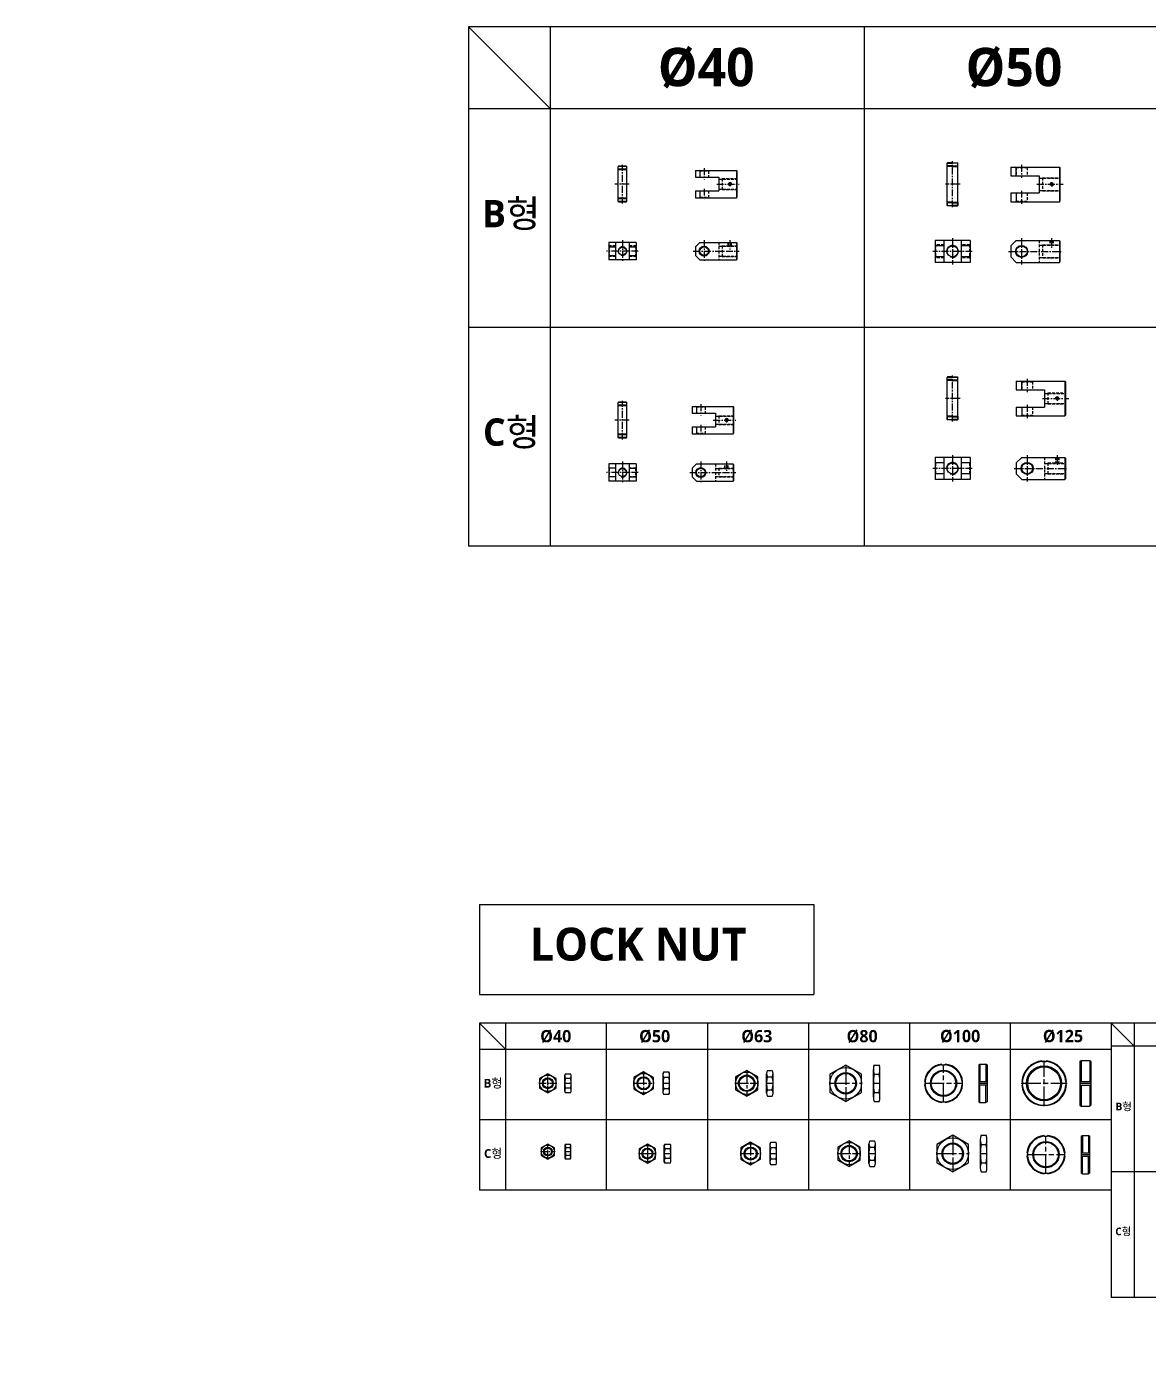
# Model space of a CAD drawing. Extents: x -819 to 7239, y 74 to 4743.
# Drawn here: x -819 to 1231, y 74 to 2537 of the extents above; entities that cross this region are included whole.
import ezdxf

# ---------------------------------------------------------------- set-up
doc = ezdxf.new("R2010")
doc.units = 0
doc.header["$LTSCALE"] = 10
doc.header["$MEASUREMENT"] = 0
for name, pattern in [('AM_ISO08W050', [18, 12, -1.5, 3, -1.5]), ('CENTER', [2, 1.25, -0.25, 0.25, -0.25]), ('CENTERX2', [4, 2.5, -0.5, 0.5, -0.5]), ('HIDDEN', [0.375, 0.25, -0.125]), ('HIDDENX2', [0.75, 0.5, -0.25])]:
    doc.linetypes.add(name, pattern=pattern)
doc.layers.get('0').update_dxf_attribs({"linetype": 'CONTINUOUS'})
doc.layers.get('DEFPOINTS').update_dxf_attribs({"linetype": 'CONTINUOUS'})
for name, color, linetype in [('1', 1, 'AM_ISO08W050'), ('BOM-UDEF', 3, 'CONTINUOUS'), ('CEN', 1, 'CENTERX2'), ('HID', 2, 'HIDDENX2'), ('HIDDEN', 2, 'HIDDEN'), ('ML', 7, 'CONTINUOUS'), ('외형선', 3, 'CONTINUOUS'), ('테두리', 7, 'CONTINUOUS')]:
    doc.layers.add(name, color=color, linetype=linetype)
doc.styles.add('GHS', font='romans', dxfattribs={"bigfont": 'ghs'})
doc.styles.add('H', font='txt.shx')
doc.styles.add('문자', font='romans.shx')

msp = doc.modelspace()

# ---------------------------------------------------------------- linework, layer by layer
for p, q in [((3582.4, 2537.1), (-11.6, 2537.1)), ((-11.6, 2537.1), (-11.6, 1587.1)), ((138.4, 2387.1), (-11.6, 2537.1)), ((138.4, 1587.1), (138.4, 2537.1)), ((712.4, 1587.1), (712.4, 2537.1)), ((3582.4, 2387.1), (-11.6, 2387.1)), ((3582.4, 1987.1), (-11.6, 1987.1)), ((3582.4, 1587.1), (-11.6, 1587.1)), ((1163.4, 714.2), (8, 714.2)), ((8, 714.2), (8, 408.8)), ((56.3, 666), (8, 714.2)), ((56.3, 408.8), (56.3, 714.2)), ((240.8, 408.8), (240.8, 714.2)), ((425.3, 714.2), (425.3, 408.8)), ((609.9, 714.2), (609.9, 408.8)), ((794.4, 714.2), (794.4, 408.8)), ((978.9, 714.2), (978.9, 408.8)), ((1163.4, 714.2), (1163.4, 408.8)), ((1163.4, 714.2), (1163.4, 448.1)), ((3169.7, 714.2), (1163.4, 714.2)), ((1163.4, 714.2), (1163.4, 212.3)), ((1205.4, 672.2), (1163.4, 714.2)), ((1205.4, 714.2), (1205.4, 212.3)), ((1163.4, 666), (8, 666)), ((3169.7, 672.2), (1163.4, 672.2)), ((1037.3, 644.1), (1037.3, 645.1)), ((1037.3, 644.1), (1044.3, 644.1)), ((1044.3, 644.1), (1044.3, 645.1)), ((1106.3, 644.1), (1108.3, 646.1)), ((1106.3, 644.1), (1106.3, 564.4)), ((1108.3, 646.1), (1124.3, 646.1)), ((1108.3, 646.1), (1108.3, 607.8)), ((1124.3, 646.1), (1124.3, 607.8)), ((1124.3, 646.1), (1126.3, 644.1)), ((1126.3, 644.1), (1126.3, 564.4)), ((164.1, 619.3), (165.4, 621.6)), ((164.1, 589.3), (164.1, 619.3)), ((165.4, 621.6), (174.7, 621.6)), ((176.1, 619.3), (174.7, 621.6)), ((176.1, 589.3), (176.1, 619.3)), ((343.9, 622.3), (345.5, 625)), ((343.9, 586.3), (343.9, 622.3)), ((345.5, 625), (354.2, 625)), ((355.9, 622.3), (354.2, 625)), ((355.9, 586.3), (355.9, 622.3)), ((533.2, 586), (533.2, 621.8)), ((534.7, 627.9), (543.6, 627.9)), ((534.7, 616.1), (543.6, 616.1)), ((545.2, 586), (545.2, 621.8)), ((545.2, 586), (545.2, 621.8)), ((728.6, 579.1), (728.6, 629.4)), ((730.2, 637.7), (739.1, 637.7)), ((730.2, 621), (739.1, 621)), ((740.6, 579.1), (740.6, 629.4)), ((740.6, 581), (740.6, 629.4)), ((853.9, 638.1), (853.9, 639.1)), ((853.9, 638.1), (859.9, 638.1)), ((859.9, 638.1), (859.9, 639.1)), ((921.5, 638.1), (923.5, 639.1)), ((921.5, 638.1), (921.5, 570.4)), ((923.5, 639.1), (934.5, 639.1)), ((923.5, 639.1), (923.5, 607.3)), ((934.5, 639.1), (934.5, 607.3)), ((936.5, 638.1), (934.5, 639.1)), ((936.5, 638.1), (936.5, 570.4)), ((174.7, 595.6), (165.3, 595.6)), ((174.7, 612.9), (165.4, 612.9)), ((354.2, 614.6), (345.5, 614.6)), ((354.2, 593.9), (345.5, 593.9)), ((534.7, 592.4), (543.6, 592.4)), ((823.1, 607.3), (822.1, 607.3)), ((823.1, 601.3), (822.1, 601.3)), ((823.1, 607.3), (823.1, 601.3)), ((890.8, 607.3), (891.8, 607.3)), ((890.8, 607.3), (890.8, 601.3)), ((890.8, 601.3), (891.8, 601.3)), ((921.5, 607.3), (936.5, 607.3)), ((921.5, 601.3), (936.5, 601.3)), ((923.5, 569.4), (923.5, 601.3)), ((934.5, 569.4), (934.5, 601.3)), ((1001, 607.8), (1000, 607.8)), ((1001, 600.8), (1000, 600.8)), ((1001, 607.8), (1001, 600.8)), ((1080.7, 607.8), (1081.7, 607.8)), ((1080.7, 607.8), (1080.7, 600.8)), ((1080.7, 600.8), (1081.7, 600.8)), ((1106.3, 607.8), (1126.3, 607.8)), ((1106.3, 600.8), (1126.3, 600.8)), ((1108.3, 600.8), (1108.3, 562.4)), ((1124.3, 600.8), (1124.3, 562.4)), ((165.4, 586.9), (164.1, 589.3)), ((174.7, 586.9), (165.4, 586.9)), ((174.7, 586.9), (176.1, 589.3)), ((345.5, 583.5), (343.9, 586.3)), ((354.2, 583.5), (345.5, 583.5)), ((354.2, 583.5), (355.9, 586.3)), ((534.7, 580.6), (543.6, 580.6)), ((730.2, 587.5), (739.1, 587.5)), ((730.2, 570.8), (739.1, 570.8)), ((853.9, 570.4), (853.9, 569.4)), ((853.9, 570.4), (859.9, 570.4)), ((859.9, 570.4), (859.9, 569.4)), ((921.5, 570.4), (923.5, 569.4)), ((923.5, 569.4), (934.5, 569.4)), ((936.5, 570.4), (934.5, 569.4)), ((1037.3, 564.4), (1037.3, 563.4)), ((1037.3, 564.4), (1044.3, 564.4)), ((1044.3, 564.4), (1044.3, 563.4)), ((1106.3, 564.4), (1108.3, 562.4)), ((1108.3, 562.4), (1124.3, 562.4)), ((1124.3, 562.4), (1126.3, 564.4)), ((1163.4, 537.4), (8, 537.4)), ((165.1, 491.3), (166.2, 493.2)), ((166.2, 493.2), (174, 493.2)), ((175.1, 491.3), (174, 493.2)), ((346.2, 490.7), (347.6, 493)), ((347.6, 493), (356.9, 493)), ((358.2, 490.7), (356.9, 493)), ((539.6, 493.7), (541.2, 496.4)), ((539.6, 457.7), (539.6, 493.7)), ((541.2, 496.4), (549.9, 496.4)), ((551.6, 493.7), (549.9, 496.4)), ((551.6, 457.7), (551.6, 493.7)), ((720.4, 457.4), (720.4, 493.2)), ((721.9, 499.3), (730.8, 499.3)), ((732.4, 457.4), (732.4, 493.2)), ((732.4, 457.4), (732.4, 493.2)), ((924.2, 450.5), (924.2, 500.8)), ((925.7, 509.1), (934.6, 509.1)), ((936.2, 450.5), (936.2, 500.8)), ((936.2, 452.4), (936.2, 500.8)), ((1041.2, 507.6), (1041.2, 508.6)), ((1041.2, 507.6), (1047.2, 507.6)), ((1047.2, 507.6), (1047.2, 508.6)), ((1108.8, 507.6), (1110.8, 508.6)), ((1108.8, 507.6), (1108.8, 439.9)), ((1110.8, 508.6), (1121.8, 508.6)), ((1110.8, 508.6), (1110.8, 476.8)), ((1123.8, 507.6), (1121.8, 508.6)), ((1121.8, 508.6), (1121.8, 476.8)), ((1123.8, 507.6), (1123.8, 439.9)), ((165.1, 467.3), (165.1, 491.3)), ((174, 486.3), (166.2, 486.3)), ((174, 472.4), (166.2, 472.4)), ((175.1, 467.3), (175.1, 491.3)), ((346.2, 460.7), (346.2, 490.7)), ((356.9, 484.3), (347.6, 484.3)), ((358.2, 460.7), (358.2, 490.7)), ((549.9, 486), (541.2, 486)), ((721.9, 487.5), (730.8, 487.5)), ((925.7, 492.4), (934.6, 492.4)), ((1010.4, 476.8), (1009.4, 476.8)), ((1010.4, 470.8), (1009.4, 470.8)), ((1010.4, 476.8), (1010.4, 470.8)), ((1078.1, 476.8), (1079.1, 476.8)), ((1078.1, 476.8), (1078.1, 470.8)), ((1078.1, 470.8), (1079.1, 470.8)), ((1108.8, 476.8), (1123.8, 476.8)), ((1108.8, 470.8), (1123.8, 470.8)), ((1110.8, 438.9), (1110.8, 470.8)), ((1121.8, 438.9), (1121.8, 470.8)), ((166.2, 465.5), (165.1, 467.3)), ((174, 465.5), (166.2, 465.5)), ((174, 465.5), (175.1, 467.3)), ((347.6, 458.3), (346.2, 460.7)), ((356.9, 467), (347.5, 467)), ((356.9, 458.3), (347.6, 458.3)), ((356.9, 458.3), (358.2, 460.7)), ((541.2, 454.9), (539.6, 457.7)), ((549.9, 465.3), (541.2, 465.3)), ((549.9, 454.9), (541.2, 454.9)), ((549.9, 454.9), (551.6, 457.7)), ((721.9, 463.8), (730.8, 463.8)), ((721.9, 452), (730.8, 452)), ((925.7, 458.9), (934.6, 458.9)), ((925.7, 442.2), (934.6, 442.2)), ((1041.2, 439.9), (1041.2, 438.9)), ((1041.2, 439.9), (1047.2, 439.9)), ((1047.2, 439.9), (1047.2, 438.9)), ((1108.8, 439.9), (1110.8, 438.9)), ((1110.8, 438.9), (1121.8, 438.9)), ((1123.8, 439.9), (1121.8, 438.9)), ((3169.7, 442.3), (1163.4, 442.3)), ((1163.4, 408.8), (8, 408.8)), ((3169.7, 212.3), (1163.4, 212.3))]:
    msp.add_line(p, q)
for points in [[(148.3, 612.9), (133.3, 621.6), (118.3, 612.9), (118.3, 595.6), (133.3, 586.9), (148.3, 595.6)], [(326.4, 614.6), (308.4, 625), (290.4, 614.6), (290.4, 593.9), (308.4, 583.5), (326.4, 593.9)], [(517.4, 616.1), (496.9, 627.9), (476.4, 616.1), (476.4, 592.4), (496.9, 580.6), (517.4, 592.4)], [(707.1, 621), (678.1, 637.7), (649.1, 621), (649.1, 587.5), (678.1, 570.8), (707.1, 587.5)], [(145.3, 486.3), (133.3, 493.2), (121.3, 486.3), (121.3, 472.4), (133.3, 465.5), (145.3, 472.4)], [(330.4, 484.3), (315.4, 493), (300.4, 484.3), (300.4, 467), (315.4, 458.3), (330.4, 467)], [(522.1, 486), (504.1, 496.4), (486.1, 486), (486.1, 465.3), (504.1, 454.9), (522.1, 465.3)], [(704.6, 487.5), (684.1, 499.3), (663.6, 487.5), (663.6, 463.8), (684.1, 452), (704.6, 463.8)], [(902.6, 492.4), (873.6, 509.1), (844.6, 492.4), (844.6, 458.9), (873.6, 442.2), (902.6, 458.9)]]:
    msp.add_lwpolyline(points, close=True)
for centre, radius in [((133.3, 604.3), 15), ((308.4, 604.3), 18), ((496.9, 604.3), 20.5), ((678.1, 604.3), 29), ((678.1, 604.3), 18), ((856.9, 604.3), 22.5), ((1040.8, 604.3), 30), ((133.3, 604.3), 8.5), ((308.4, 604.3), 10.5), ((504.1, 475.7), 18), ((684.1, 475.7), 20.5), ((873.6, 475.7), 29), ((873.6, 475.7), 18), ((1044.2, 473.8), 22.5), ((133.3, 479.3), 12), ((133.3, 479.3), 6.5), ((315.4, 475.7), 15), ((315.4, 475.7), 8.5), ((504.1, 475.7), 10.5)]:
    msp.add_circle(centre, radius)
for centre, radius, start, end in [((1040.8, 604.3), 41, 94.8971, 175.1029), ((1040.8, 604.3), 40, 95.0198, 174.9802), ((1040.8, 604.3), 41, 4.8971, 85.1029), ((1040.8, 604.3), 40, 5.0198, 84.9802), ((171.7, 617.2), 7.66, 145.591, 214.409), ((168.4, 617.2), 7.66, 325.591, 34.409), ((353, 619.8), 9.19, 145.591, 214.409), ((346.7, 619.8), 9.19, 325.591, 34.409), ((545.2, 622), 12, 150.5134, 209.4867), ((578.9, 604.3), 45.8, 165.0085, 194.9915), ((533.1, 622), 12, 330.5134, 29.4866), ((499.4, 604.3), 45.8, 345.0085, 14.9915), ((751.9, 629.4), 23.3, 158.9243, 201.0757), ((819.4, 604.3), 90.8, 169.3723, 190.6277), ((717.3, 629.4), 23.3, 338.9243, 21.0757), ((649.8, 604.3), 90.8, 349.3723, 10.6277), ((856.9, 604.3), 35, 94.9171, 175.0829), ((856.9, 604.3), 34, 95.0621, 174.9379), ((856.9, 604.3), 35, 4.9171, 85.0829), ((856.9, 604.3), 34, 5.0621, 84.9379), ((194.1, 604), 30, 162.8014, 179.5998), ((194.1, 604.5), 30, 180.4002, 197.1986), ((171.7, 591.3), 7.66, 145.591, 214.409), ((146.1, 604), 30, 0.4002, 17.1986), ((146.1, 604.5), 30, 342.8014, 359.5998), ((168.4, 591.3), 7.66, 325.591, 34.409), ((379.9, 604), 36, 162.8014, 179.5998), ((379.9, 604.5), 36, 180.4002, 197.1986), ((353, 588.7), 9.19, 145.591, 214.409), ((319.9, 604), 36, 0.4002, 17.1986), ((319.9, 604.5), 36, 342.8014, 359.5998), ((346.7, 588.7), 9.19, 325.591, 34.409), ((545.2, 586.5), 12, 150.5134, 209.4866), ((533.1, 586.5), 12, 330.5134, 29.4866), ((856.9, 604.3), 35, 184.9171, 265.0829), ((856.9, 604.3), 34, 185.0621, 264.9379), ((856.9, 604.3), 35, 274.9171, 355.0829), ((856.9, 604.3), 34, 275.0621, 354.9379), ((1040.8, 604.3), 41, 184.8971, 265.1029), ((1040.8, 604.3), 40, 185.0198, 264.9802), ((1040.8, 604.3), 40, 275.0198, 354.9802), ((1040.8, 604.3), 41, 274.8971, 355.1029), ((751.9, 579.1), 23.3, 158.9243, 201.0757), ((717.3, 579.1), 23.3, 338.9243, 21.0757), ((171.2, 489.7), 6.13, 145.591, 214.409), ((169, 489.7), 6.13, 325.591, 34.409), ((353.9, 488.6), 7.66, 145.591, 214.409), ((350.6, 488.6), 7.66, 325.591, 34.409), ((548.7, 491.2), 9.19, 145.591, 214.409), ((542.4, 491.2), 9.19, 325.591, 34.409), ((732.4, 493.4), 12, 150.5134, 209.4867), ((720.3, 493.4), 12, 330.5134, 29.4866), ((947.4, 500.8), 23.3, 158.9243, 201.0757), ((912.9, 500.8), 23.3, 338.9243, 21.0757), ((1044.2, 473.8), 35, 94.9171, 175.0829), ((1044.2, 473.8), 34, 95.0621, 174.9379), ((1044.2, 473.8), 35, 4.9171, 85.0829), ((1044.2, 473.8), 34, 5.0621, 84.9379), ((189.1, 479.2), 24, 162.8014, 179.5998), ((189.1, 479.5), 24, 180.4002, 197.1986), ((171.2, 468.9), 6.13, 145.591, 214.409), ((151.1, 479.2), 24, 0.4002, 17.1986), ((151.1, 479.5), 24, 342.8014, 359.5998), ((169, 468.9), 6.13, 325.591, 34.409), ((376.2, 475.4), 30, 162.8014, 179.5998), ((376.2, 475.9), 30, 180.4002, 197.1986), ((328.2, 475.4), 30, 0.4002, 17.1986), ((328.2, 475.9), 30, 342.8014, 359.5998), ((575.6, 475.4), 36, 162.8014, 179.5998), ((575.6, 475.9), 36, 180.4002, 197.1986), ((515.6, 475.4), 36, 0.4002, 17.1986), ((515.6, 475.9), 36, 342.8014, 359.5998), ((766.1, 475.7), 45.8, 165.0085, 194.9915), ((686.6, 475.7), 45.8, 345.0085, 14.9915), ((1014.9, 475.7), 90.8, 169.3723, 190.6277), ((845.4, 475.7), 90.8, 349.3723, 10.6277), ((1044.2, 473.8), 35, 184.9171, 265.0829), ((1044.2, 473.8), 34, 185.0621, 264.9379), ((1044.2, 473.8), 35, 274.9171, 355.0829), ((1044.2, 473.8), 34, 275.0621, 354.9379), ((353.9, 462.7), 7.66, 145.591, 214.409), ((350.6, 462.7), 7.66, 325.591, 34.409), ((548.7, 460.1), 9.19, 145.591, 214.409), ((542.4, 460.1), 9.19, 325.591, 34.409), ((732.4, 457.9), 12, 150.5134, 209.4866), ((720.3, 457.9), 12, 330.5134, 29.4866), ((947.4, 450.5), 23.3, 158.9243, 201.0757), ((912.9, 450.5), 23.3, 338.9243, 21.0757)]:
    msp.add_arc(centre, radius, start, end)
at = {"layer": '1', "ltscale": 0.3}
for p, q in [((1040.8, 562.3), (1040.8, 646.3)), ((678.1, 637.7), (678.1, 570.8)), ((856.9, 569.3), (856.9, 638.3)), ((649.1, 604.3), (707.1, 604.3)), ((821.9, 604.3), (891.9, 604.3)), ((998.8, 604.3), (1082.8, 604.3)), ((873.6, 509.1), (873.6, 442.2)), ((1044.2, 438.8), (1044.2, 507.8)), ((844.6, 475.7), (902.6, 475.7)), ((1009.2, 473.8), (1079.2, 473.8))]:
    msp.add_line(p, q, dxfattribs=at)
at = {"layer": '1', "ltscale": 0.1}
for p, q in [((133.3, 586.9), (133.3, 621.6)), ((118.3, 604.3), (148.3, 604.3)), ((133.3, 465.5), (133.3, 493.2)), ((121.3, 479.3), (145.3, 479.3))]:
    msp.add_line(p, q, dxfattribs=at)
at = {"layer": '1', "ltscale": 0.2}
for p, q in [((308.4, 625), (308.4, 583.5)), ((496.9, 627.9), (496.9, 580.6)), ((290.4, 604.3), (326.4, 604.3)), ((476.4, 604.3), (517.4, 604.3)), ((315.4, 492.7), (315.4, 458.7)), ((504.1, 496.4), (504.1, 454.9)), ((684.1, 499.3), (684.1, 452)), ((300.4, 475.7), (330.4, 475.7)), ((486.1, 475.7), (522.1, 475.7)), ((663.6, 475.7), (704.6, 475.7))]:
    msp.add_line(p, q, dxfattribs=at)
at = {"layer": '1'}
for p, q in [((164.1, 604.3), (176.1, 604.3)), ((343.9, 604.3), (355.9, 604.3)), ((533.2, 604.3), (545.2, 604.3)), ((728.6, 604.3), (740.6, 604.3)), ((921.5, 604.3), (936.5, 604.3)), ((1106.3, 604.3), (1126.3, 604.3)), ((346.2, 475.7), (358.2, 475.7)), ((539.6, 475.7), (551.6, 475.7)), ((720.4, 475.7), (732.4, 475.7)), ((924.2, 475.7), (936.2, 475.7)), ((1108.8, 473.8), (1123.8, 473.8))]:
    msp.add_line(p, q, dxfattribs=at)
at = {"layer": 'CEN'}
msp.add_line((165.1, 479.3), (175.1, 479.3), dxfattribs=at)
at = {"layer": 'DEFPOINTS', "color": 0, "linetype": 'ByBlock'}
for p in [(403.1, 2133.2), (479.1, 2141.2), (979.7, 2132.6), (479.1, 2111.5), (989.8, 1841.5), (396.9, 1728.1), (472.9, 1736.1), (989.8, 1735.6), (472.9, 1706.4)]:
    msp.add_point(p, dxfattribs=at)
at = {"layer": 'HID'}
for p, q in [((411.1, 2273.5), (410.1, 2274.5)), ((411.1, 2273.5), (427.1, 2273.5)), ((427.1, 2273.5), (428.1, 2274.5)), ((427.1, 2273.5), (427.1, 2262)), ((989.7, 2279.7), (988.7, 2280.7)), ((989.7, 2279.7), (1009.7, 2279.7)), ((989.7, 2279.7), (989.7, 2264.7)), ((1009.7, 2279.7), (1010.7, 2280.7)), ((1009.7, 2279.7), (1009.7, 2264.7)), ((446.1, 2258.8), (479.1, 2258.8)), ((452.1, 2259.5), (452.1, 2239.5)), ((452.1, 2259.5), (479.1, 2259.5)), ((1031.7, 2260.4), (1069.7, 2260.4)), ((1037.7, 2261.1), (1037.7, 2237.1)), ((1037.7, 2261.1), (1069.7, 2261.1)), ((411.1, 2225.5), (410.1, 2224.5)), ((411.1, 2225.5), (427.1, 2225.5)), ((427.1, 2237), (427.1, 2225.5)), ((427.1, 2225.5), (428.1, 2224.5)), ((446.1, 2240.3), (479.1, 2240.3)), ((452.1, 2239.5), (479.1, 2239.5)), ((989.7, 2218.2), (988.7, 2217.2)), ((989.7, 2233.2), (989.7, 2218.2)), ((989.7, 2218.2), (1009.7, 2218.2)), ((1009.7, 2233.2), (1009.7, 2218.2)), ((1009.7, 2218.2), (1010.7, 2217.2)), ((1031.7, 2237.9), (1069.7, 2237.9)), ((1037.7, 2237.1), (1069.7, 2237.1)), ((446.1, 2142.8), (446.1, 2110.8)), ((463.2, 2136.8), (463.2, 2142.8)), ((463.8, 2136.8), (463.8, 2142.8)), ((468.5, 2136.8), (468.5, 2142.8)), ((469.2, 2136.8), (469.2, 2142.8)), ((1031.7, 2146.3), (1031.7, 2106.3)), ((1051.5, 2146.3), (1051.5, 2137.5)), ((1052.2, 2146.3), (1052.2, 2137.5)), ((1056.9, 2146.3), (1056.9, 2137.5)), ((1057.5, 2146.3), (1057.5, 2137.5)), ((245.7, 2136.8), (244.7, 2137.8)), ((257.2, 2136.8), (244.7, 2136.8)), ((245.7, 2136.8), (245.7, 2116.8)), ((294.7, 2136.8), (282.2, 2136.8)), ((293.7, 2136.8), (294.7, 2137.8)), ((293.7, 2136.8), (293.7, 2116.8)), ((446.1, 2136.1), (479.1, 2136.1)), ((452.1, 2136.8), (452.1, 2116.8)), ((452.1, 2136.8), (479.1, 2136.8)), ((842.3, 2138.3), (841.3, 2139.3)), ((857.3, 2138.3), (842.3, 2138.3)), ((842.3, 2138.3), (842.3, 2114.3)), ((904.3, 2138.3), (889.3, 2138.3)), ((904.3, 2138.3), (905.3, 2139.3)), ((904.3, 2138.3), (904.3, 2114.3)), ((1031.7, 2137.5), (1069.7, 2137.5)), ((1037.7, 2138.3), (1037.7, 2114.3)), ((1037.7, 2138.3), (1069.7, 2138.3)), ((257.2, 2116.8), (244.7, 2116.8)), ((245.7, 2116.8), (244.7, 2115.8)), ((294.7, 2116.8), (282.2, 2116.8)), ((293.7, 2116.8), (294.7, 2115.8)), ((446.1, 2117.6), (479.1, 2117.6)), ((452.1, 2116.8), (479.1, 2116.8)), ((842.3, 2114.3), (841.3, 2113.3)), ((857.3, 2114.3), (842.3, 2114.3)), ((904.3, 2114.3), (889.3, 2114.3)), ((904.3, 2114.3), (905.3, 2113.3)), ((1031.7, 2115), (1069.7, 2115)), ((1037.7, 2114.3), (1069.7, 2114.3)), ((999.8, 1888), (998.8, 1889)), ((999.8, 1888), (1019.8, 1888)), ((1019.8, 1888), (1020.8, 1889)), ((1019.8, 1888), (1019.8, 1873)), ((1041.8, 1866.6), (1079.8, 1866.6)), ((1041.8, 1848.1), (1079.8, 1848.1)), ((1047.8, 1867.4), (1079.8, 1867.4)), ((1047.8, 1867.4), (1047.8, 1847.4)), ((1047.8, 1847.4), (1079.8, 1847.4)), ((404.9, 1841.7), (403.9, 1842.7)), ((404.9, 1841.7), (420.9, 1841.7)), ((420.9, 1841.7), (421.9, 1842.7)), ((420.9, 1841.7), (420.9, 1830.2)), ((439.9, 1825), (472.9, 1825)), ((445.9, 1825.7), (472.9, 1825.7)), ((445.9, 1825.7), (445.9, 1809.7)), ((999.8, 1826.5), (998.8, 1825.5)), ((999.8, 1826.5), (1019.8, 1826.5)), ((1019.8, 1841.5), (1019.8, 1826.5)), ((1019.8, 1826.5), (1020.8, 1825.5)), ((420.9, 1805.2), (420.9, 1793.7)), ((439.9, 1810.5), (472.9, 1810.5)), ((445.9, 1809.7), (472.9, 1809.7)), ((404.9, 1793.7), (403.9, 1792.7)), ((404.9, 1793.7), (420.9, 1793.7)), ((420.9, 1793.7), (421.9, 1792.7)), ((1041.8, 1749.3), (1041.8, 1709.3)), ((1061.6, 1749.3), (1061.6, 1738.5)), ((1062.3, 1749.3), (1062.3, 1738.5)), ((1067, 1749.3), (1067, 1738.5)), ((1067.6, 1749.3), (1067.6, 1738.5)), ((245.7, 1729.7), (244.7, 1730.7)), ((245.7, 1729.7), (245.7, 1713.7)), ((293.7, 1729.7), (294.7, 1730.7)), ((293.7, 1729.7), (293.7, 1713.7)), ((439.9, 1737.7), (439.9, 1705.7)), ((439.9, 1729), (472.9, 1729)), ((445.9, 1729.7), (472.9, 1729.7)), ((445.9, 1729.7), (445.9, 1713.7)), ((457.1, 1729.7), (457.1, 1737.7)), ((457.7, 1729.7), (457.7, 1737.7)), ((462.4, 1729.7), (462.4, 1737.7)), ((463.1, 1729.7), (463.1, 1737.7)), ((842.3, 1739.3), (841.3, 1740.3)), ((842.3, 1739.3), (842.3, 1719.3)), ((904.3, 1739.3), (905.3, 1740.3)), ((904.3, 1739.3), (904.3, 1719.3)), ((1041.8, 1738.5), (1079.8, 1738.5)), ((1047.8, 1739.3), (1047.8, 1719.3)), ((1047.8, 1739.3), (1079.8, 1739.3)), ((245.7, 1713.7), (244.7, 1712.7)), ((293.7, 1713.7), (294.7, 1712.7)), ((439.9, 1714.5), (472.9, 1714.5)), ((445.9, 1713.7), (472.9, 1713.7)), ((842.3, 1719.3), (841.3, 1718.3)), ((842.3, 1719.3), (841.3, 1718.3)), ((857.3, 1719.3), (842.3, 1719.3)), ((904.3, 1719.3), (905.3, 1718.3)), ((1041.8, 1720), (1079.8, 1720)), ((1047.8, 1719.3), (1079.8, 1719.3))]:
    msp.add_line(p, q, dxfattribs=at)
at = {"layer": 'HIDDEN'}
for p, q in [((411.1, 2273.5), (411.1, 2263)), ((411.1, 2236), (411.1, 2225.5))]:
    msp.add_line(p, q, dxfattribs=at)
at = {"layer": 'ML', "color": 1, "linetype": 'CENTER'}
for p, q in [((873.3, 2207.1), (873.3, 2291.2)), ((269.7, 2213.8), (269.7, 2284.9)), ((419.1, 2278.5), (419.1, 2258)), ((999.7, 2284.7), (999.7, 2260.7)), ((282.1, 2249.5), (255.6, 2249.5)), ((442.1, 2249.5), (483.1, 2249.5)), ((466.2, 2253.2), (466.2, 2245.4)), ((887, 2249.1), (860.3, 2249.1)), ((1027.7, 2249.1), (1075.7, 2249.1)), ((1027.7, 2249.1), (1075.7, 2249.1)), ((1054.5, 2252.8), (1054.5, 2245)), ((419.1, 2241), (419.1, 2220.5)), ((999.7, 2237.2), (999.7, 2213.2)), ((269.7, 2146.8), (269.7, 2106.8)), ((419.1, 2146.8), (419.1, 2106.8)), ((466.2, 2146.8), (466.2, 2130.1)), ((873.3, 2150.3), (873.3, 2102.3)), ((999.7, 2150.3), (999.7, 2102.3)), ((1054.5, 2150.3), (1054.5, 2131.5)), ((282.2, 2126.8), (240.7, 2126.8)), ((298.7, 2126.8), (282.2, 2126.8)), ((399.1, 2126.8), (483.1, 2126.8)), ((885.8, 2126.3), (837.3, 2126.3)), ((909.3, 2126.3), (885.8, 2126.3)), ((975.7, 2126.3), (1071.7, 2126.3)), ((873.3, 1815.3), (873.3, 1899.4)), ((1009.8, 1893), (1009.8, 1869)), ((269.7, 1782), (269.7, 1853.1)), ((887, 1857.4), (860.3, 1857.4)), ((1037.8, 1857.4), (1085.8, 1857.4)), ((1037.8, 1857.4), (1085.8, 1857.4)), ((1064.6, 1861.1), (1064.6, 1853.2)), ((412.9, 1846.7), (412.9, 1826.2)), ((1009.8, 1845.5), (1009.8, 1821.5)), ((282.1, 1817.7), (255.6, 1817.7)), ((412.9, 1809.2), (412.9, 1788.7)), ((435.9, 1817.7), (476.9, 1817.7)), ((460.1, 1821.4), (460.1, 1813.6)), ((873.3, 1753.3), (873.3, 1705.3)), ((1009.8, 1753.3), (1009.8, 1705.3)), ((1064.6, 1753.3), (1064.6, 1734.5)), ((269.7, 1741.7), (269.7, 1701.7)), ((412.9, 1741.7), (412.9, 1701.7)), ((460.1, 1741.7), (460.1, 1725)), ((885.8, 1729.3), (837.3, 1729.3)), ((909.3, 1729.3), (885.8, 1729.3)), ((985.8, 1729.3), (1081.8, 1729.3)), ((282.2, 1721.7), (240.7, 1721.7)), ((298.7, 1721.7), (282.2, 1721.7)), ((392.9, 1721.7), (476.9, 1721.7))]:
    msp.add_line(p, q, dxfattribs=at)
at = {"layer": 'ML'}
for p, q in [((403.1, 2274.5), (478.1, 2274.5)), ((403.1, 2274.5), (403.1, 2262)), ((411.1, 2274.5), (411.1, 2262)), ((411.1, 2273.5), (411.1, 2262)), ((478.1, 2274.5), (478.1, 2224.5)), ((478.1, 2274.5), (479.1, 2273.5)), ((479.1, 2273.5), (479.1, 2225.5)), ((979.7, 2280.7), (1066.7, 2280.7)), ((979.7, 2280.7), (979.7, 2264.7)), ((989.7, 2264.7), (989.7, 2280.7)), ((1066.7, 2280.7), (1068.7, 2280.7)), ((1068.7, 2280.7), (1069.7, 2279.7)), ((1068.7, 2280.7), (1068.7, 2217.2)), ((1069.7, 2279.7), (1069.7, 2218.2)), ((403.1, 2262), (446.1, 2262)), ((446.1, 2262), (446.1, 2237)), ((979.7, 2264.7), (1031.7, 2264.7)), ((1031.7, 2264.7), (1031.7, 2233.2)), ((1056.9, 2249.1), (1056.9, 2247.3)), ((403.1, 2237), (446.1, 2237)), ((403.1, 2237), (403.1, 2224.5)), ((403.1, 2224.5), (478.1, 2224.5)), ((411.1, 2237), (411.1, 2224.5)), ((411.1, 2237), (411.1, 2225.5)), ((478.1, 2224.5), (479.1, 2225.5)), ((979.7, 2233.2), (1031.7, 2233.2)), ((979.7, 2233.2), (979.7, 2217.2)), ((979.7, 2217.2), (1066.7, 2217.2)), ((989.7, 2233.2), (989.7, 2217.2)), ((1066.7, 2217.2), (1068.7, 2217.2)), ((1068.7, 2217.2), (1069.7, 2218.2)), ((294.7, 2142.8), (244.7, 2142.8)), ((244.7, 2142.8), (244.7, 2110.8)), ((257.2, 2142.8), (257.2, 2110.8)), ((282.2, 2142.8), (282.2, 2110.8)), ((294.7, 2142.8), (294.7, 2110.8)), ((403.1, 2134.8), (411.1, 2142.8)), ((411.1, 2142.8), (478.1, 2142.8)), ((478.1, 2142.8), (478.1, 2110.8)), ((478.1, 2142.8), (479.1, 2141.8)), ((905.3, 2146.3), (841.3, 2146.3)), ((841.3, 2146.3), (841.3, 2106.3)), ((857.3, 2146.3), (857.3, 2106.3)), ((889.3, 2146.3), (889.3, 2106.3)), ((905.3, 2146.3), (905.3, 2106.3)), ((979.7, 2136.3), (989.7, 2146.3)), ((989.7, 2146.3), (1068.7, 2146.3)), ((1068.7, 2146.3), (1069.7, 2145.3)), ((1068.7, 2146.3), (1068.7, 2106.3)), ((1069.7, 2145.3), (1069.7, 2107.3)), ((244.7, 2134.8), (257.2, 2134.8)), ((244.7, 2118.8), (257.2, 2118.8)), ((282.2, 2134.8), (294.7, 2134.8)), ((282.2, 2118.8), (294.7, 2118.8)), ((403.1, 2134.8), (403.1, 2118.8)), ((403.1, 2118.8), (411.1, 2110.8)), ((479.1, 2141.8), (479.1, 2111.8)), ((857.3, 2136.3), (841.3, 2136.3)), ((905.3, 2136.3), (889.3, 2136.3)), ((979.7, 2136.3), (979.7, 2116.3)), ((294.7, 2110.8), (244.7, 2110.8)), ((411.1, 2110.8), (478.1, 2110.8)), ((478.1, 2110.8), (479.1, 2111.8)), ((857.3, 2116.3), (841.3, 2116.3)), ((905.3, 2106.3), (841.3, 2106.3)), ((905.3, 2116.3), (889.3, 2116.3)), ((979.7, 2116.3), (989.7, 2106.3)), ((989.7, 2106.3), (1068.7, 2106.3)), ((1068.7, 2106.3), (1069.7, 2107.3)), ((989.8, 1889), (989.8, 1873)), ((989.8, 1889), (1078.8, 1889)), ((989.8, 1873), (1041.8, 1873)), ((999.8, 1873), (999.8, 1889)), ((1041.8, 1873), (1041.8, 1841.5)), ((1076.8, 1889), (1078.8, 1889)), ((1078.8, 1889), (1079.8, 1888)), ((1078.8, 1889), (1078.8, 1825.5)), ((1079.8, 1888), (1079.8, 1826.5)), ((1067, 1857.4), (1067, 1855.5)), ((396.9, 1842.7), (471.9, 1842.7)), ((396.9, 1842.7), (396.9, 1830.2)), ((396.9, 1830.2), (439.9, 1830.2)), ((404.9, 1842.7), (404.9, 1830.2)), ((439.9, 1830.2), (439.9, 1805.2)), ((471.9, 1842.7), (472.9, 1841.7)), ((471.9, 1842.7), (471.9, 1792.7)), ((472.9, 1841.7), (472.9, 1793.7)), ((989.8, 1841.5), (989.8, 1825.5)), ((989.8, 1841.5), (1041.8, 1841.5)), ((989.8, 1825.5), (1078.8, 1825.5)), ((999.8, 1841.5), (999.8, 1825.5)), ((1076.8, 1825.5), (1078.8, 1825.5)), ((1078.8, 1825.5), (1079.8, 1826.5)), ((396.9, 1805.2), (439.9, 1805.2)), ((396.9, 1805.2), (396.9, 1792.7)), ((404.9, 1805.2), (404.9, 1792.7)), ((396.9, 1792.7), (471.9, 1792.7)), ((471.9, 1792.7), (472.9, 1793.7)), ((841.3, 1749.3), (841.3, 1709.3)), ((905.3, 1749.3), (841.3, 1749.3)), ((857.3, 1749.3), (857.3, 1709.3)), ((889.3, 1749.3), (889.3, 1709.3)), ((905.3, 1749.3), (905.3, 1709.3)), ((989.8, 1739.3), (999.8, 1749.3)), ((999.8, 1749.3), (1078.8, 1749.3)), ((1078.8, 1749.3), (1079.8, 1748.3)), ((1078.8, 1749.3), (1078.8, 1709.3)), ((294.7, 1737.7), (244.7, 1737.7)), ((244.7, 1737.7), (244.7, 1705.7)), ((257.2, 1729.7), (244.7, 1729.7)), ((257.2, 1737.7), (257.2, 1705.7)), ((282.2, 1737.7), (282.2, 1705.7)), ((282.2, 1729.7), (294.7, 1729.7)), ((294.7, 1737.7), (294.7, 1705.7)), ((396.9, 1729.7), (404.9, 1737.7)), ((396.9, 1729.7), (396.9, 1713.7)), ((404.9, 1737.7), (471.9, 1737.7)), ((471.9, 1737.7), (471.9, 1705.7)), ((471.9, 1737.7), (472.9, 1736.7)), ((472.9, 1736.7), (472.9, 1706.7)), ((857.3, 1739.3), (841.3, 1739.3)), ((905.3, 1739.3), (889.3, 1739.3)), ((989.8, 1739.3), (989.8, 1719.3)), ((1079.8, 1748.3), (1079.8, 1710.3)), ((257.2, 1713.7), (244.7, 1713.7)), ((294.7, 1705.7), (244.7, 1705.7)), ((282.2, 1713.7), (294.7, 1713.7)), ((396.9, 1713.7), (404.9, 1705.7)), ((404.9, 1705.7), (471.9, 1705.7)), ((471.9, 1705.7), (472.9, 1706.7)), ((857.3, 1719.3), (841.3, 1719.3)), ((905.3, 1709.3), (841.3, 1709.3)), ((905.3, 1719.3), (889.3, 1719.3)), ((989.8, 1719.3), (999.8, 1709.3)), ((999.8, 1709.3), (1078.8, 1709.3)), ((1078.8, 1709.3), (1079.8, 1710.3))]:
    msp.add_line(p, q, dxfattribs=at)
at = {"layer": 'ML', "color": 6, "linetype": 'HIDDENX2'}
for p, q in [((999.8, 1888), (999.8, 1873)), ((404.9, 1841.7), (404.9, 1830.2)), ((404.9, 1841.7), (404.9, 1831.2)), ((999.8, 1841.5), (999.8, 1826.5)), ((404.9, 1805.2), (404.9, 1793.7)), ((404.9, 1804.2), (404.9, 1793.7)), ((257.2, 1729.7), (245.7, 1729.7)), ((293.7, 1729.7), (282.2, 1729.7)), ((857.3, 1739.3), (842.3, 1739.3)), ((904.3, 1739.3), (889.3, 1739.3)), ((257.2, 1713.7), (245.7, 1713.7)), ((293.7, 1713.7), (282.2, 1713.7)), ((857.3, 1719.3), (842.3, 1719.3)), ((904.3, 1719.3), (889.3, 1719.3))]:
    msp.add_line(p, q, dxfattribs=at)
at = {"layer": 'ML'}
for centre, radius in [((466.2, 2249.5), 2.38), ((1054.5, 2249.1), 2.38), ((269.7, 2126.8), 7.25), ((419.1, 2126.8), 9), ((419.1, 2126.8), 8), ((873.3, 2126.3), 10), ((999.7, 2126.3), 11), ((999.7, 2126.3), 10), ((1064.6, 1857.4), 2.38), ((460.1, 1817.7), 2.38), ((269.7, 1721.7), 7.25), ((412.9, 1721.7), 9), ((412.9, 1721.7), 8), ((873.3, 1729.3), 10), ((1009.8, 1729.3), 11), ((1009.8, 1729.3), 10), ((496.9, 604.3), 13.5), ((684.1, 475.7), 13.5)]:
    msp.add_circle(centre, radius, dxfattribs=at)
at = {"layer": 'ML', "color": 2}
for centre, radius in [((308.4, 604.3), 12), ((496.9, 604.3), 15), ((678.1, 604.3), 19.5), ((856.9, 604.3), 24), ((1040.8, 604.3), 32), ((133.3, 604.3), 10), ((873.6, 475.7), 19.5), ((1044.2, 473.8), 24), ((133.3, 479.3), 8), ((315.4, 475.7), 10), ((504.1, 475.7), 12), ((684.1, 475.7), 15)]:
    msp.add_circle(centre, radius, dxfattribs=at)
for centre in [(466.2, 2249.5), (1054.5, 2249.1), (1064.6, 1857.4), (460.1, 1817.7)]:
    msp.add_arc(centre, 3, 254.2865, 197.9288, dxfattribs=at)
at = {"layer": '외형선'}
for p, q in [((262.7, 2282.5), (261.7, 2281.5)), ((261.7, 2276.7), (261.7, 2281.5)), ((277.7, 2281.5), (261.7, 2281.5)), ((277.7, 2276.7), (261.7, 2276.7)), ((277.7, 2275.5), (261.7, 2275.5)), ((261.7, 2223.5), (261.7, 2275.5)), ((261.9, 2275.5), (261.9, 2276.7)), ((276.7, 2282.5), (262.7, 2282.5)), ((276.7, 2282.5), (277.7, 2281.5)), ((277.6, 2275.5), (277.6, 2276.7)), ((277.7, 2276.7), (277.7, 2281.5)), ((277.7, 2223.5), (277.7, 2275.5)), ((864.3, 2288.6), (863.3, 2287.6)), ((863.3, 2283), (863.3, 2287.6)), ((863.3, 2287.6), (873.3, 2287.6)), ((873.3, 2283), (863.3, 2283)), ((873.3, 2281.6), (863.3, 2281.6)), ((863.3, 2216.6), (863.3, 2281.6)), ((863.8, 2281.6), (863.8, 2283)), ((873.3, 2288.6), (864.3, 2288.6)), ((873.3, 2288.6), (882.3, 2288.6)), ((883.3, 2287.6), (873.3, 2287.6)), ((873.3, 2283), (883.3, 2283)), ((873.3, 2281.6), (883.3, 2281.6)), ((882.3, 2288.6), (883.3, 2287.6)), ((882.8, 2281.6), (882.8, 2283)), ((883.3, 2283), (883.3, 2287.6)), ((883.3, 2216.6), (883.3, 2281.6)), ((277.7, 2223.5), (261.7, 2223.5)), ((277.7, 2223.5), (261.7, 2223.5)), ((277.7, 2222.4), (261.7, 2222.4)), ((261.7, 2217.5), (261.7, 2222.4)), ((277.7, 2222.4), (261.7, 2222.4)), ((262.7, 2216.5), (261.7, 2217.5)), ((277.7, 2217.5), (261.7, 2217.5)), ((261.9, 2222.4), (261.9, 2223.5)), ((277.7, 2217.5), (276.7, 2216.5)), ((277.6, 2222.4), (277.6, 2223.5)), ((277.7, 2217.5), (277.7, 2222.4)), ((276.7, 2216.5), (262.7, 2216.5)), ((873.3, 2216.6), (863.3, 2216.6)), ((863.3, 2210.6), (863.3, 2215.3)), ((873.3, 2215.3), (863.3, 2215.3)), ((863.3, 2215.3), (863.3, 2210.6)), ((864.3, 2209.6), (863.3, 2210.6)), ((863.3, 2210.6), (873.3, 2210.6)), ((863.8, 2216.6), (863.8, 2215.3)), ((873.3, 2209.6), (864.3, 2209.6)), ((873.3, 2216.6), (883.3, 2216.6)), ((873.3, 2215.3), (883.3, 2215.3)), ((883.3, 2210.6), (873.3, 2210.6)), ((873.3, 2209.6), (882.3, 2209.6)), ((882.3, 2209.6), (883.3, 2210.6)), ((882.8, 2216.6), (882.8, 2215.3)), ((883.3, 2210.6), (883.3, 2215.3)), ((883.3, 2215.3), (883.3, 2210.6)), ((864.3, 1896.9), (863.3, 1895.9)), ((873.3, 1896.9), (864.3, 1896.9)), ((873.3, 1896.9), (882.3, 1896.9)), ((882.3, 1896.9), (883.3, 1895.9)), ((863.3, 1891.2), (863.3, 1895.9)), ((863.3, 1895.9), (873.3, 1895.9)), ((873.3, 1891.2), (863.3, 1891.2)), ((873.3, 1889.9), (863.3, 1889.9)), ((863.3, 1824.9), (863.3, 1889.9)), ((863.8, 1889.9), (863.8, 1891.2)), ((883.3, 1895.9), (873.3, 1895.9)), ((873.3, 1891.2), (883.3, 1891.2)), ((873.3, 1889.9), (883.3, 1889.9)), ((882.8, 1889.9), (882.8, 1891.2)), ((883.3, 1891.2), (883.3, 1895.9)), ((883.3, 1824.9), (883.3, 1889.9)), ((262.7, 1850.7), (261.7, 1849.7)), ((261.7, 1844.9), (261.7, 1849.7)), ((277.7, 1849.7), (261.7, 1849.7)), ((276.7, 1850.7), (262.7, 1850.7)), ((276.7, 1850.7), (277.7, 1849.7)), ((277.7, 1844.9), (277.7, 1849.7)), ((277.7, 1844.9), (261.7, 1844.9)), ((277.7, 1843.7), (261.7, 1843.7)), ((261.7, 1791.7), (261.7, 1843.7)), ((261.9, 1843.7), (261.9, 1844.9)), ((277.6, 1843.7), (277.6, 1844.9)), ((277.7, 1791.7), (277.7, 1843.7)), ((873.3, 1824.9), (863.3, 1824.9)), ((863.3, 1818.9), (863.3, 1823.5)), ((873.3, 1823.5), (863.3, 1823.5)), ((863.3, 1823.5), (863.3, 1818.9)), ((863.8, 1824.9), (863.8, 1823.5)), ((873.3, 1824.9), (883.3, 1824.9)), ((873.3, 1823.5), (883.3, 1823.5)), ((882.8, 1824.9), (882.8, 1823.5)), ((883.3, 1818.9), (883.3, 1823.5)), ((883.3, 1823.5), (883.3, 1818.9)), ((864.3, 1817.9), (863.3, 1818.9)), ((863.3, 1818.9), (873.3, 1818.9)), ((873.3, 1817.9), (864.3, 1817.9)), ((883.3, 1818.9), (873.3, 1818.9)), ((873.3, 1817.9), (882.3, 1817.9)), ((882.3, 1817.9), (883.3, 1818.9)), ((277.7, 1791.7), (261.7, 1791.7)), ((277.7, 1791.7), (261.7, 1791.7)), ((277.7, 1790.6), (261.7, 1790.6)), ((261.7, 1785.7), (261.7, 1790.6)), ((277.7, 1790.6), (261.7, 1790.6)), ((262.7, 1784.7), (261.7, 1785.7)), ((277.7, 1785.7), (261.7, 1785.7)), ((261.9, 1790.6), (261.9, 1791.7)), ((276.7, 1784.7), (262.7, 1784.7)), ((277.7, 1785.7), (276.7, 1784.7)), ((277.6, 1790.6), (277.6, 1791.7)), ((277.7, 1785.7), (277.7, 1790.6)), ((8, 931.7), (8, 766.5)), ((8, 931.7), (619.8, 931.7)), ((619.8, 931.7), (619.8, 766.5)), ((8, 766.5), (619.8, 766.5))]:
    msp.add_line(p, q, dxfattribs=at)
at = {"layer": '테두리'}
for centre, radius, start, end in [((269.7, 2126.8), 8, 250.9163, 198.4223), ((873.3, 2126.3), 10.8, 246.3148, 198.8606), ((269.7, 1721.7), 8, 250.9163, 198.4223), ((873.3, 1729.3), 10.8, 246.3148, 198.8606)]:
    msp.add_arc(centre, radius, start, end, dxfattribs=at)

# ---------------------------------------------------------------- texts
at = {"attachment_point": 1, "style": '문자'}
for s, width, gutter_width, heights, insert, char_height in [('{\\fMalgun Gothic|b1|i0|c129|p50;%%C40}', 124.533, 16, [-75.6], (334.5, 2498.6), 70), ('{\\fMalgun Gothic|b1|i0|c129|p50;%%C50}', 124.533, 16, [-75.6], (897.3, 2498.6), 70), ('{\\fMalgun Gothic|b1|i0|c129|p50;B형}', 655.383, 160, [-66.4], (12.9, 2220.5), 50), ('{\\fMalgun Gothic|b1|i0|c129|p50;C형}', 655.383, 160, [-66.4], (14.6, 1820.8), 50), ('{\\fMalgun Gothic|b1|i0|c129|p50;%%C40}', 40.035, 5.14, [-24.3], (119.3, 701.8), 22.503), ('{\\fMalgun Gothic|b1|i0|c129|p50;%%C50}', 40.035, 5.14, [-24.3], (300.2, 701.8), 22.503), ('{\\fMalgun Gothic|b1|i0|c129|p50;%%C63}', 40.035, 5.14, [-24.3], (487, 701.8), 22.503), ('{\\fMalgun Gothic|b1|i0|c129|p50;%%C80}', 40.035, 5.14, [-24.3], (679.6, 701.8), 22.503), ('{\\fMalgun Gothic|b1|i0|c129|p50;%%C100}', 40.035, 5.14, [-24.3], (850.4, 702), 22.503), ('{\\fMalgun Gothic|b1|i0|c129|p50;%%C125}', 40.035, 5.14, [-24.3], (1038.5, 702), 22.503), ('{\\fMalgun Gothic|b1|i0|c129|p50;B형}', 210.692, 51.4, [-21.3], (15.9, 612.4), 16.074), ('{\\fMalgun Gothic|b1|i0|c129|p50;B형}', 183.538, 44.8, [-18.6], (1171.5, 568.7), 14.002), ('{\\fMalgun Gothic|b1|i0|c129|p50;C형}', 210.692, 51.4, [-21.3], (16.5, 483.9), 16.074), ('{\\fMalgun Gothic|b1|i0|c129|p50;C형}', 183.538, 44.8, [-18.6], (1171, 340.3), 14.002)]:
    msp.add_mtext_dynamic_manual_height_columns(s, width=width, gutter_width=gutter_width, heights=heights, dxfattribs=dict(at, insert=insert, char_height=char_height))
at = {"layer": 'BOM-UDEF', "insert": (100.4, 888.8), "char_height": 60, "attachment_point": 1, "style": 'H'}
msp.add_mtext_dynamic_manual_height_columns('{\\fMalgun Gothic|b1|i0|c129|p50;LOCK NUT}', width=1182.182, gutter_width=15, heights=[-62], dxfattribs=at)
at = {"layer": 'ML', "color": 2, "insert": (-819.3, 74.1), "char_height": 3, "attachment_point": 7, "style": 'GHS'}
msp.add_mtext('\\A1;', dxfattribs=at)

doc.saveas('drawing.dxf')
